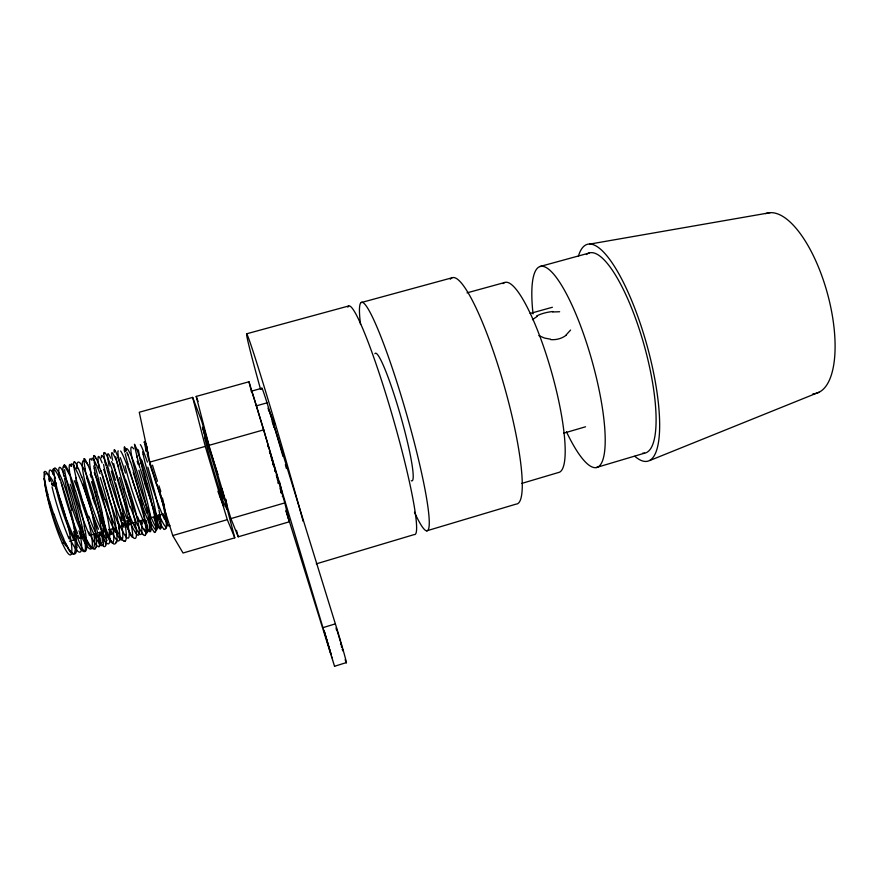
<?xml version="1.0" encoding="UTF-8"?>
<svg xmlns="http://www.w3.org/2000/svg" width="879" height="879" viewBox="0 0 879 879"><rect width="100%" height="100%" fill="white"/><g stroke="black" fill="none" stroke-linecap="round" stroke-linejoin="round"><path stroke-width="1.32" d="M103.733 453.322L103.755 454.597M144.244 441.928L144.266 442.631M251.515 391.386A64.046 0.813 73.8 0 1 256.36 405.845L334.558 666.359L287.125 514.226M155.759 529.488L155.583 531.125M44.411 477.506C44.686 467.035 53.993 481 54.509 485.615A2.208 1.406 -18.9 0 1 52.18 484.747L51.476 482.956M53.707 470.276L53.872 468.979M93.603 456.52L93.789 455.761M106.04 543.497L105.678 545.178M145.749 533.839L145.387 535.003M44.104 472.419L44.455 471.627M95.778 547.419L95.229 548.617M570.581 330.054L566.208 334.855M532.41 319.681L537.41 316.242M124.994 541.156L124.225 541.321M649.801 460.508L819.03 392.221M331.702 657.591L332.427 657.36M334.569 666.26L346.37 662.59M323.439 627.507L335.36 623.859L267.029 402.846A63.969 1.297 73.8 0 0 261.986 389.419M316.264 563.857L414.273 534.553A118.973 11.328 73.9 0 0 391.342 412.207A118.973 11.328 73.9 0 0 347.842 307.178M426.667 530.85L516.083 504.117A117.665 20.096 74.1 0 0 502.623 380.464A117.665 20.096 74.1 0 0 450.312 279.225M521.61 483.461L558.297 472.561A98.756 20.316 74.2 0 0 550.32 367.796A98.756 20.316 74.2 0 0 503.03 283.631M596.094 467.595L644.56 453.168M563.604 433.215L585.557 426.787M221.871 488.581L234.781 537.827L183.052 553.012L172.745 535.564L149.837 462.112L139.278 412.24L192.666 397.407L201.698 421.206L230.902 518.61L238.209 536.816L289.334 521.796L284.796 502.898L263.744 429.842L248.966 381.772L196.204 396.429L208.96 445.356L263.744 429.842M282.313 496.536L282.939 496.36M172.745 535.564L227.287 519.665L234.781 537.827M230.902 518.61L284.796 502.898M62.321 543.277L65.079 542.486M69.496 541.211L74.99 539.618M79.396 538.344L84.889 536.761M89.284 535.487L94.756 533.905M99.14 532.641L104.612 531.059M108.985 529.795L114.446 528.213M118.808 526.961L124.258 525.378M128.609 524.126L134.047 522.555M138.399 521.291L143.815 519.731M148.155 518.478L153.572 516.907M157.901 515.654L163.307 514.094M220.288 497.624L221.299 497.338L226.947 509.424L226.705 503.096M278.258 480.868L276.621 474.825M149.837 462.112L205.29 446.4L192.666 397.407M256.36 405.845L267.029 402.846M251.537 391.133L261.92 388.232M530.125 313.462L552.386 307.265M467.013 292.861L504.876 282.456M246.538 333.822L348.71 305.969M361.291 302.541L452.059 277.786M539.871 266.546L588.985 253.086M54.509 485.615L54.311 484.208L56.443 483.659A2.208 1.406 -18.9 0 0 54.113 482.791A2.208 1.406 -18.9 0 0 52.18 484.747M589.567 244.131L770.191 212.663M552.682 311.979L559.637 311.737M550.65 339.239L544.431 338.03L538.838 335.602M74.616 462.09L74.045 461.827A45.214 3.846 73.3 0 0 73.803 465.694M143.09 534.63L141.958 533.19M268.414 408.911L274.819 424.293M70.078 550.891L68.485 548.606M120.797 537.86L119.324 535.443M109.392 538.772L107.776 535.893M86.274 539.299L84.45 535.619M160.308 523.928L158.879 521.016M74.671 539.036L72.781 535.014M137.596 525.17L135.893 521.39M77.308 466.617L78.473 469.287M125.95 525.181L124.148 521.016M68.518 471.781L69.793 474.825M145.332 443.708L146.046 445.532M278.149 482.912L278.379 483.417L278.236 482.615M153.88 509.194L152.056 504.436M78.681 522.049L76.748 516.94M126.763 452.081L127.774 454.817M196.204 396.429L198.072 401.45M117.654 456.959L118.797 460.113M130.334 507.491L128.433 502.261M66.969 520.808L65.079 515.599M336.163 627.837L336.91 630.012M118.434 506.326L116.533 500.953M99.843 467.925L101.184 471.792M280.698 491.932L281.038 492.91M342.283 649.416L342.865 650.899L342.425 648.856M91.119 473.902L92.526 478.055M217.926 474.418L202.5 427.205L205.422 438.456M94.668 503.645L92.855 498.206M146.496 488.735L144.694 483.318M272.82 463.244L273.622 465.694L273.061 463.848M275.171 470.408L275.907 472.649M337.14 630.748L337.657 632.375M341.371 646.603L341.623 647.384M285.95 510.435L286.741 512.962M140.19 459.926L141.475 464.112M337.943 633.309L338.591 635.407M340.514 643.824L340.821 644.834M286.136 511.336L289.334 521.796M122.741 472.21L124.159 476.923M205.29 446.4L227.287 519.665M338.931 636.561L340.36 641.406M267.557 444.884L268.183 446.993M139.849 467.771L138.497 463.112M269.754 451.883L271.963 459.464M269.435 451.29L270.062 453.454M272.259 460.519L274.314 467.661M271.314 457.75L272.215 460.871M105.458 485.461L106.897 490.504M340.7 642.593L341.327 644.801M274.677 468.914L275.391 471.43M276.38 474.913L277.797 479.978M274.6 469.265L275.27 471.638M128.444 466.848L127.224 462.464M96.866 492.284L98.272 497.404M341.601 645.79L342.074 647.504M278.061 480.934L278.786 483.527M276.413 475.715L276.907 477.528M88.153 482.56L86.889 477.857M145.584 478.429L146.969 483.56M280.027 488.109L280.522 489.977M277.346 479.165L277.72 480.582M236.495 530.345L238.209 536.816M336.558 630.111L336.239 628.892M146.332 451.696L145.518 448.543M79.714 506.04L81.011 511.16M248.966 381.772L251.581 392.056M128.356 492.185L129.674 497.426M76.912 481.879L75.825 477.495M280.917 491.504L281.192 492.636M105.963 465.848L105.095 462.189M150.814 499.074L151.935 504.052M94.987 465.903L94.328 462.662M124.719 452.235L124.291 449.971M55.201 481.395L54.509 477.791M133.103 512.589L134.004 517.226M226.013 499.426L226.375 501.283M49.411 481.494L48.927 478.758M44.983 482.736L44.28 478.495M124.027 519.093L124.796 523.488M84.219 526.016L85.01 530.575M44.796 481.714L44.686 481.055M44.664 480.89L44.422 479.363M154.55 517.445L155.111 521.181M75.187 532.213L75.814 536.498M44.389 479.121L44.269 478.209A43.62 6.241 73.4 0 0 60.146 538.212A43.62 6.241 73.4 0 0 71.54 545.013A43.62 6.241 73.4 0 0 54.311 484.208M145.255 523.379L145.661 526.785M105.458 531.312L105.887 535.08M95.965 536.926L96.218 540.321M533.037 313.891A104.414 24.282 74.3 0 1 562.835 287.389A104.414 24.282 74.3 0 1 605.17 436.742A104.414 24.282 74.3 0 1 566.461 431.798M586.403 254.547A103.854 27.875 74.4 0 1 643.933 344.491A103.854 27.875 74.4 0 1 642.593 453.245M765.631 213.652A93.35 37.039 74.7 0 1 828.007 295.619A93.35 37.039 74.7 0 1 812.965 393.792M578.327 256.426A112.567 30.227 74.4 0 1 646.515 343.678A112.567 30.227 74.4 0 1 634.825 456.3M335.36 623.859A24.557 0.56 73.6 0 1 344.282 654.141A24.557 0.56 73.6 0 1 345.15 659.646M268.37 409.889A42.621 0.868 73.8 0 1 268.798 411.042M272.171 421.437A42.621 0.868 73.8 0 1 274.094 427.644M260.58 389.419A120.258 2.472 73.8 0 1 254.119 354.578A120.258 2.472 73.8 0 1 303.167 521.368M268.018 408.317A43.159 0.89 73.8 0 1 268.073 408.208M268.578 409.284A43.159 0.89 73.8 0 1 269.007 410.449M269.534 411.987A43.159 0.89 73.8 0 1 282.983 456.41M285.345 464.705A43.159 0.89 73.8 0 1 286.411 468.518M360.566 324.461A118.808 12.405 74 0 1 381.64 338.58A118.808 12.405 74 0 1 425.128 490.141A118.808 12.405 74 0 1 414.448 512.204M374.904 353.71A66.375 6.911 74 0 1 400.571 415.745A66.375 6.911 74 0 1 411.273 480.703M566.406 335.031A20.503 17.437 5.7 0 1 550.628 339.613M536.575 316.011A20.492 8.109 -9.1 0 1 552.781 311.54M73.715 531.377A43.642 7.087 75.1 0 1 65.09 542.585M65.683 545.782A43.686 7.263 71.8 0 1 44.796 482.362M46.488 472.408A43.642 5.076 74.8 0 1 51.268 481.692M44.499 471.77A44.082 4.747 73.9 0 1 46.51 472.539M44.587 479.275A44.016 4.736 72.8 0 1 44.225 472.781M47.873 494.591A44.126 5.12 71.9 0 1 45.126 482.461M49.576 501.349A43.357 5.494 71.4 0 1 47.587 494.097M53.762 514.193A44.104 5.757 71.4 0 1 49.828 501.634M63.826 539.025A43.796 6.186 71.2 0 1 54.058 514.116M68.375 548.056A44.225 7.241 71.7 0 1 63.958 539.838M69.979 550.441A44.258 7.702 72.5 0 0 73.924 553.99L74.88 553.88A44.225 7.812 73.6 0 0 76.627 549.968M76.66 547.145A43.478 7.559 74.2 0 1 76.528 549.694M76.077 537.003A44.28 7.548 74.6 0 1 76.803 547.518M72.583 518.061A44.379 6.966 75.3 0 1 75.462 532.729M70.562 510.292A43.521 6.252 75.5 0 1 72.408 517.929M55.047 468.177A44.093 6.098 75.6 0 1 71.726 510.161M53.971 469.309A44.488 4.439 73.7 0 1 55.069 468.287M54.872 478.681A44.543 4.516 72.6 0 1 53.905 470.825M58.86 495.295A44.488 4.955 71.8 0 1 55.597 482.241M60.014 499.865A43.785 5.285 71.4 0 1 58.574 494.855M65.222 515.402A44.598 5.648 71.3 0 1 60.266 500.129M72.704 534.366A44.587 6.417 71.3 0 1 67.057 520.456M79.692 547.529A44.675 7.098 71.9 0 1 74.583 538.387M81.923 550.474A43.873 7.307 72.5 0 1 79.78 547.914M81.857 550.221A44.642 7.504 72.7 0 0 84.648 551.594A44.302 7.504 73.4 0 0 86.724 541.596M85.285 531.07A44.752 7.197 74.8 0 1 86.483 541.068M81.231 511.237A44.796 6.549 75.4 0 1 84.516 526.51M75.506 490.592A44.752 5.724 75.6 0 1 79.901 505.952M74.012 486.384A43.994 5.131 75.4 0 1 75.484 490.998M69.65 473.957A44.818 4.944 75.2 0 1 73.968 485.757M65.299 465.518A44.906 4.384 74.5 0 1 68.32 470.847M64.354 465.002A44.06 4.087 73.7 0 1 65.365 465.804M63.738 467.276A44.851 4.131 73.5 0 1 64.343 464.969M72.836 504.041A44.598 4.142 72.8 0 1 64.617 469.683M76.836 516.588A45.005 5.538 71.3 0 1 72.43 503.744M84.34 534.915A45.049 6.307 71.4 0 1 78.714 521.577M90.966 546.606A44.994 6.933 72 0 1 86.164 538.629M92.361 548.331A44.247 7.076 72.6 0 1 91.053 546.936M95.262 548.738A45.082 7.285 73 0 1 92.306 548.1M96.426 540.849A45.071 7.23 74 0 1 95.866 547.694M94.394 524.818A45.148 6.823 74.9 0 1 96.218 537.541M92.724 517.16A44.302 6.186 75.4 0 1 94.185 524.466M89.834 504.271A45.115 6.109 75.5 0 1 92.943 517.456M81.626 476.396A44.763 5.538 75.6 0 1 90.119 504.216M78.297 468.375A45.225 4.527 75.1 0 1 81.67 477.077M74.55 461.849A45.258 4.01 74.3 0 1 77.088 465.694M73.869 467.441A44.477 3.879 72.6 0 1 73.594 465.101M76.275 478.517A45.279 4.076 72.3 0 1 74.133 468.144M81.527 497.228A45.356 4.648 71.6 0 1 77.352 482.714M83.857 504.975A44.532 5.12 71.3 0 1 81.286 496.987M88.57 517.72A45.29 5.395 71.3 0 1 84.021 504.942M103.744 546.167A45.027 5.823 71.4 0 1 88.812 516.281M105.766 545.419A45.422 7.021 73.2 0 1 103.865 546.54M106.139 535.674A45.455 6.9 74.2 0 1 106.172 543.892M103.425 518.313A45.389 6.395 75.1 0 1 105.744 531.982M102.14 512.973A44.609 5.845 75.4 0 1 103.206 517.984M98.415 497.217A45.477 5.659 75.5 0 1 102.36 513.259M92.438 477.187A45.455 4.824 75.5 0 1 96.943 491.844M87.131 463.123A45.532 4.087 75 0 1 90.933 472.77M85.768 460.717A44.697 3.648 74.4 0 1 87.274 463.793M84.065 458.662A45.488 3.626 74.1 0 1 85.626 460.156M85.505 470.452A45.148 3.494 73.5 0 1 84.142 458.915M87.362 478.879A45.587 3.857 72.2 0 1 85.01 469.067M93.13 498.349A45.62 4.472 71.5 0 1 88.592 483.34M100.382 518.731A45.565 5.252 71.3 0 1 94.855 503.546M102.316 523.95A44.829 5.648 71.5 0 1 100.404 519.214M107.623 535.146A45.609 5.999 71.7 0 1 102.272 523.423M113.259 543.464A45.686 6.549 72.4 0 1 109.249 538.124M113.314 543.661A44.818 6.603 73.2 0 0 114.688 544.002A45.609 6.724 73.4 0 0 116.094 541.629M110.853 503.744A45.312 6.571 74.1 0 1 116.435 542.717M106.996 490.141A45.708 5.175 75.6 0 1 110.523 503.634M101.041 470.759A45.741 4.351 75.5 0 1 105.48 484.801M96.163 458.311A45.664 3.648 74.9 0 1 99.591 466.639M95.426 457.212A44.895 3.307 74.3 0 1 96.316 458.959M93.855 456.003A45.752 3.263 73.9 0 1 95.273 456.651M94.767 463.892A45.719 3.263 72.9 0 1 93.8 457.113M98.668 479.527A45.785 3.637 72 0 1 95.481 467.112M100.47 486.252A44.972 4.054 71.6 0 1 98.294 478.769M104.854 499.525A45.741 4.296 71.5 0 1 100.766 486.669M114.775 525.137A45.4 4.835 71.4 0 1 105.117 499.459M119.159 534.718A45.818 5.812 71.8 0 1 114.962 526.082M124.181 541.189A45.829 6.296 72.6 0 1 120.654 537.267M126.257 537.355A45.763 6.395 73.7 0 1 125.005 541.211M126.093 534.41A44.983 6.153 74.3 0 1 126.126 536.992M125.093 524.159A45.796 6.12 74.6 0 1 126.268 534.904M121.181 504.601A45.862 5.505 75.3 0 1 124.368 519.797M119.05 496.525A44.961 4.802 75.6 0 1 120.983 504.414M115.567 483.098A45.774 4.681 75.6 0 1 119.203 496.503M104.447 452.575A45.455 4.098 75.5 0 1 115.468 480.275M103.909 453.894A45.851 2.901 73.8 0 1 104.458 452.663M105.634 463.618A45.873 2.978 72.7 0 1 104.063 455.509M110.139 480.363A45.796 3.417 71.9 0 1 106.502 467.156M111.314 484.801A45.049 3.791 71.6 0 1 109.776 479.681M116.665 500.7A45.862 4.131 71.4 0 1 111.6 485.197M124.005 520.148A45.829 4.911 71.5 0 1 118.5 505.864M130.575 533.894A45.884 5.604 72 0 1 125.807 524.334M132.619 537.124A45.038 5.845 72.6 0 1 130.707 534.399M132.531 536.783A45.818 5.999 72.8 0 0 134.926 538.42A45.444 6.01 73.6 0 0 136.113 528.642M134.322 517.907A45.862 5.681 74.8 0 1 135.86 528.081M129.916 497.558A45.873 5.01 75.5 0 1 133.454 513.281M124.126 476.143A45.785 4.175 75.6 0 1 128.543 492.086M118.533 458.783A45.818 3.373 75.3 0 1 122.588 471.001M114.841 450.18A45.873 2.791 74.6 0 1 117.292 455.432M114.962 450.608A44.994 2.527 73.8 0 0 114.226 449.762A45.774 2.538 73.6 0 0 114.215 452.344M124.587 489.416A45.466 2.549 72.9 0 1 115.775 456.761M128.488 501.788A45.829 3.945 71.4 0 1 124.104 488.878M135.707 520.434A45.84 4.725 71.5 0 1 130.334 506.853M141.805 532.608A45.741 5.351 72.1 0 1 137.421 524.291M145.431 535.168A45.807 5.703 73.1 0 1 142.98 534.223M145.925 527.488A45.752 5.648 74.1 0 1 145.859 534.201M143.376 511.369A45.796 5.219 75 0 1 145.573 524.225M141.552 503.502A44.917 4.615 75.4 0 1 143.134 510.886M138.552 490.438A45.719 4.494 75.5 0 1 141.805 503.931M130.433 461.563A45.334 3.846 75.6 0 1 138.794 490.394M127.455 453.377A45.752 2.89 75.2 0 1 130.488 462.222M124.499 446.982A45.741 2.362 74.4 0 1 126.367 450.509M124.741 451.377A45.653 2.197 73.4 0 1 124.269 447.147M127.905 464.189A45.675 2.428 72.4 0 1 125.279 453.828M133.366 482.472A45.719 3 71.7 0 1 129.037 468.177M135.674 490.075A44.862 3.505 71.4 0 1 133.07 482.066M140.266 502.755A45.62 3.747 71.4 0 1 135.849 490.053M154.056 531.718A45.29 4.186 71.5 0 1 140.387 500.931M155.693 531.443A45.631 5.362 73.3 0 1 154.243 532.311M155.418 521.972A45.631 5.23 74.3 0 1 155.924 530.004M152.265 504.656A45.521 4.725 75.2 0 1 154.902 518.368M147.101 483.318A45.565 3.977 75.6 0 1 151.144 499.624M141.277 462.793A45.499 3.142 75.6 0 1 145.617 477.769M136.487 448.422A45.532 2.417 75.1 0 1 139.794 458.014M135.531 446.4A44.675 2 74.4 0 1 136.739 449.488M134.366 444.433A45.455 1.956 74.2 0 1 135.267 445.433M137.311 457.574A45.082 1.835 73.5 0 1 134.619 445.257M139.212 464.881A45.466 2.176 72.3 0 1 136.575 455.3M145.002 483.582A45.455 2.78 71.6 0 1 140.442 469.012M151.946 503.535A45.367 3.549 71.5 0 1 146.683 488.625M158.638 520.005A45.378 4.285 71.8 0 1 153.737 508.26M163.56 528.675A45.411 4.824 72.5 0 1 160.099 523.071M163.637 528.938A44.521 4.9 73.3 0 0 164.714 529.389A45.29 4.988 73.5 0 0 165.67 527.279M159.44 490.053A44.939 4.845 74.2 0 1 166.043 528.565M145.65 443.994A45.137 1.945 74.9 0 1 147.353 448.653M144.442 442.598A45.181 1.56 74 0 1 144.958 442.379M146.353 451.048A45.115 1.56 73 0 1 144.694 443.972M150.573 465.804A45.137 1.934 72.1 0 1 147.145 453.894M152.232 471.715A44.313 2.362 71.7 0 1 150.001 464.42M156.572 484.67A45.049 2.582 71.6 0 1 152.605 472.386M164.054 504.986A44.675 3.109 71.5 0 1 156.825 484.604M80.055 533.894A43.653 7.098 71.9 0 1 69.067 536.926M69.056 538.838A43.664 4.889 71.9 0 1 52.037 486.845M64.508 475.638A43.609 6.757 75.2 0 1 81.637 537.673M59.673 479.571A43.609 4.593 74.8 0 1 63.98 473.715M77.616 533.476A43.62 4.626 71.9 0 1 61.409 483.098M79.363 538.157A43.62 6.68 71.7 0 1 77.89 535.091M74.243 480.736A43.598 6.746 71.9 0 1 92.163 540.607A43.598 6.746 71.9 0 1 78.901 530.839M75.023 539.794A43.631 6.911 71.8 0 1 73.583 536.838M70.254 484.175A43.598 4.472 74.7 0 1 85.23 544.54A43.598 4.472 74.7 0 1 74.308 528.345M74.188 540.453A43.642 6.768 71.6 0 1 54.344 478.769M52.696 474.155A43.653 4.714 72.1 0 1 61.101 481.857M61.047 482.56A43.631 4.835 74.9 0 1 75.319 534.047M71.364 482.395A43.565 4.131 74.6 0 1 71.726 466.266M89.043 534.421A43.576 4.384 71.8 0 1 71.77 482.714M100.107 537.948A43.565 6.494 71.9 0 1 88.845 532.037M85.834 541.332A43.598 6.582 71.8 0 1 64.53 478.242M63.848 476.33A43.598 4.538 71.9 0 1 69.111 474.231M95.339 536.849A43.543 6.296 71.8 0 1 75.836 480.011M96.196 536.871A43.543 6.384 72 0 1 94.789 534.113M70.968 466.441A43.565 4.384 71.8 0 1 87.087 497.162A43.565 4.384 71.8 0 1 98.942 546.694M95.042 534.992A43.554 6.647 74.9 0 1 95.295 537.728M94.042 534.937A43.565 6.823 74.6 0 1 85.076 538.168M99.393 534.113A43.543 6.582 74.7 0 1 99.646 536.926M76.627 468.309A43.521 6.351 75 0 1 90.185 484.681A43.521 6.351 75 0 1 102.217 542.717M98.47 529.213A43.532 4.219 71.7 0 1 83.175 484.153M100.437 535.113A43.521 6.164 71.9 0 1 99.107 532.432M109.062 531.916A43.521 6.252 72.1 0 1 99.975 532.213M95.262 474.627A43.489 6.065 75 0 1 110.15 534.926M94.251 472.594A43.478 3.945 75.2 0 1 95.339 475.737M112.38 542.717A43.467 3.703 75 0 1 96.503 496.899A43.467 3.703 75 0 1 90.834 459.212M111.479 534.465A43.478 5.856 71.9 0 1 108.908 529.367M107.106 540.574A43.511 6.01 71.8 0 1 85.889 485.428A43.511 6.01 71.8 0 1 87.812 464.782M107.337 536.597A43.5 6.153 72.2 0 1 104.678 531.476M90.152 474.374A43.5 3.988 75.1 0 1 91.185 477.385M91.537 481.637A43.511 4.208 75.2 0 1 103.843 530.509M102.832 528.817A43.521 6.417 74.8 0 1 96.492 538.75M118.973 528.114A43.478 6.032 72.3 0 1 110.743 530.081M103.645 469.507A43.445 5.67 75.1 0 1 119.115 528.949M99.041 467.178A43.434 3.417 75 0 1 102.173 462.969M98.975 467.892A43.445 3.252 72.2 0 1 98.371 465.2M118.083 523.653A43.445 3.351 72 0 1 102.085 474.748M127.114 520.577A43.434 5.516 72 0 1 118.105 521.708M115.325 532.3A43.467 5.659 71.9 0 1 94.24 468.298M120.544 517.094A43.434 5.505 75.2 0 1 114.457 528.345M94.317 468.441A43.467 3.472 72.1 0 1 93.778 465.87M91.877 460.354A43.467 3.373 72.3 0 1 100.008 473.704M100.261 477.517A43.467 3.769 75.1 0 1 112.391 523.708M112.413 524.225A43.467 5.911 75 0 1 107.282 536.355M111.611 461.563A43.401 5.175 75.3 0 1 128.96 525.708M109.128 466.112A43.39 3.033 74.9 0 1 110.655 458.245M126.697 518.467A43.401 3.066 72 0 1 111.391 471.089M128.565 523.884A43.401 5.098 71.8 0 1 127.202 520.808M125.488 479.44A43.39 5.186 72 0 1 139.245 530.718A43.39 5.186 72 0 1 127.719 516.643M124.302 525.609A43.412 5.329 71.9 0 1 122.961 522.642M119.445 477.55A43.379 3.164 75.1 0 1 132.509 532.949A43.379 3.164 75.1 0 1 123.016 513.457M123.961 527.323A43.423 5.186 71.7 0 1 103.601 464.453M101.437 457.816A43.434 3.153 72.2 0 1 108.798 469.595M108.732 470.518A43.423 3.263 74.9 0 1 122.313 520.401M120.28 457.662A43.357 3.274 75.4 0 1 125.444 473.1M121.203 470.276A43.346 2.582 74.7 0 1 118.357 450.971M138.003 519.731A43.357 2.835 71.9 0 1 121.698 470.562M147.298 524.697A43.346 4.922 72.1 0 1 137.695 516.951M135.487 528.466A43.379 4.999 71.9 0 1 113.71 463.662M112.6 460.288A43.379 2.989 72 0 1 116.522 460.959M116.632 461.497A43.368 2.846 74.8 0 1 118.5 466.925M144.716 523.598A43.335 4.725 72 0 1 125.126 465.826M145.156 522.774A43.324 4.813 72.1 0 1 143.87 519.994M120.621 451.004A43.346 2.835 71.9 0 1 140.179 503.832A43.346 2.835 71.9 0 1 144.321 529.048M142.035 521.346A43.346 5.065 74.9 0 1 142.398 524.038M140.915 520.478A43.346 5.241 74.7 0 1 134.344 524.334M146.375 520.577A43.324 4.999 74.8 0 1 146.738 523.357M125.477 450.993A43.313 4.78 75 0 1 139.135 478.484A43.313 4.78 75 0 1 149.43 531.125M146.98 513.424A43.313 2.67 71.8 0 1 133.223 472.32M149.32 520.895A43.302 4.593 72 0 1 148.101 518.203M156.001 518.577A43.302 4.681 72.2 0 1 148.617 517.193M141.958 460.904A43.269 4.505 75.1 0 1 157.319 522.664M141.134 459.146A43.269 2.395 75.2 0 1 142.123 462.31M159.879 522.203A43.258 2.165 75 0 1 152.924 507.941A43.258 2.165 75 0 1 138.366 449.894M160.11 520.247A43.269 4.296 72 0 1 157.78 515.094M157.099 528.675A43.291 4.439 71.9 0 1 137.234 478.297A43.291 4.439 71.9 0 1 133.641 448.85M156.099 522.598A43.28 4.593 72.3 0 1 153.682 517.456M137.168 461.266A43.291 2.439 75.1 0 1 138.113 464.277M138.882 470.276A43.291 2.659 75.3 0 1 150.485 515.94M149.452 514.204A43.302 4.845 74.9 0 1 145.606 525.202M165.944 515.588A43.258 4.472 72.4 0 1 159.022 514.567M162.45 497.975A43.236 4.109 75.2 0 1 166.142 516.852M148.342 455.19A43.214 1.879 75 0 1 146.288 443.51M147.991 454.388A43.225 1.725 72.3 0 1 147.287 451.729M160.791 491.438A43.225 1.813 72.1 0 1 158.923 485.757M157.462 481.231A43.225 1.813 72.1 0 1 152.496 465.2M164.714 519.654A43.247 4.098 72 0 1 143.156 454.3M169.878 525.356A43.214 3.945 75.2 0 1 163.34 514.27M143.211 454.366A43.247 1.934 72.2 0 1 142.563 451.839M140.31 444.664A43.258 1.835 72.4 0 1 147.397 462.112M147.837 467.167A43.247 2.23 75.2 0 1 158.659 508.48M158.934 509.941A43.258 4.351 75.1 0 1 156.012 522.302M221.431 497.855A42.983 2.252 72.1 0 1 220.299 494.844M223.837 506.491A42.983 2.121 71.9 0 1 217.904 491.273M203.631 430.897A42.972 2.099 75.4 0 1 205.148 435.193M279.379 481.428A42.708 0.692 74.9 0 1 281.73 492.581M49.532 480.384A43.653 5.01 74.9 0 1 55.531 478.429M331.086 654.47L324.164 630.946L331.086 654.47M208.554 452.795A32.182 0.912 73.7 0 0 223.013 499.437A32.182 0.912 73.7 0 0 210.378 453.421A32.182 0.912 73.7 0 0 208.554 452.795"/></g></svg>
